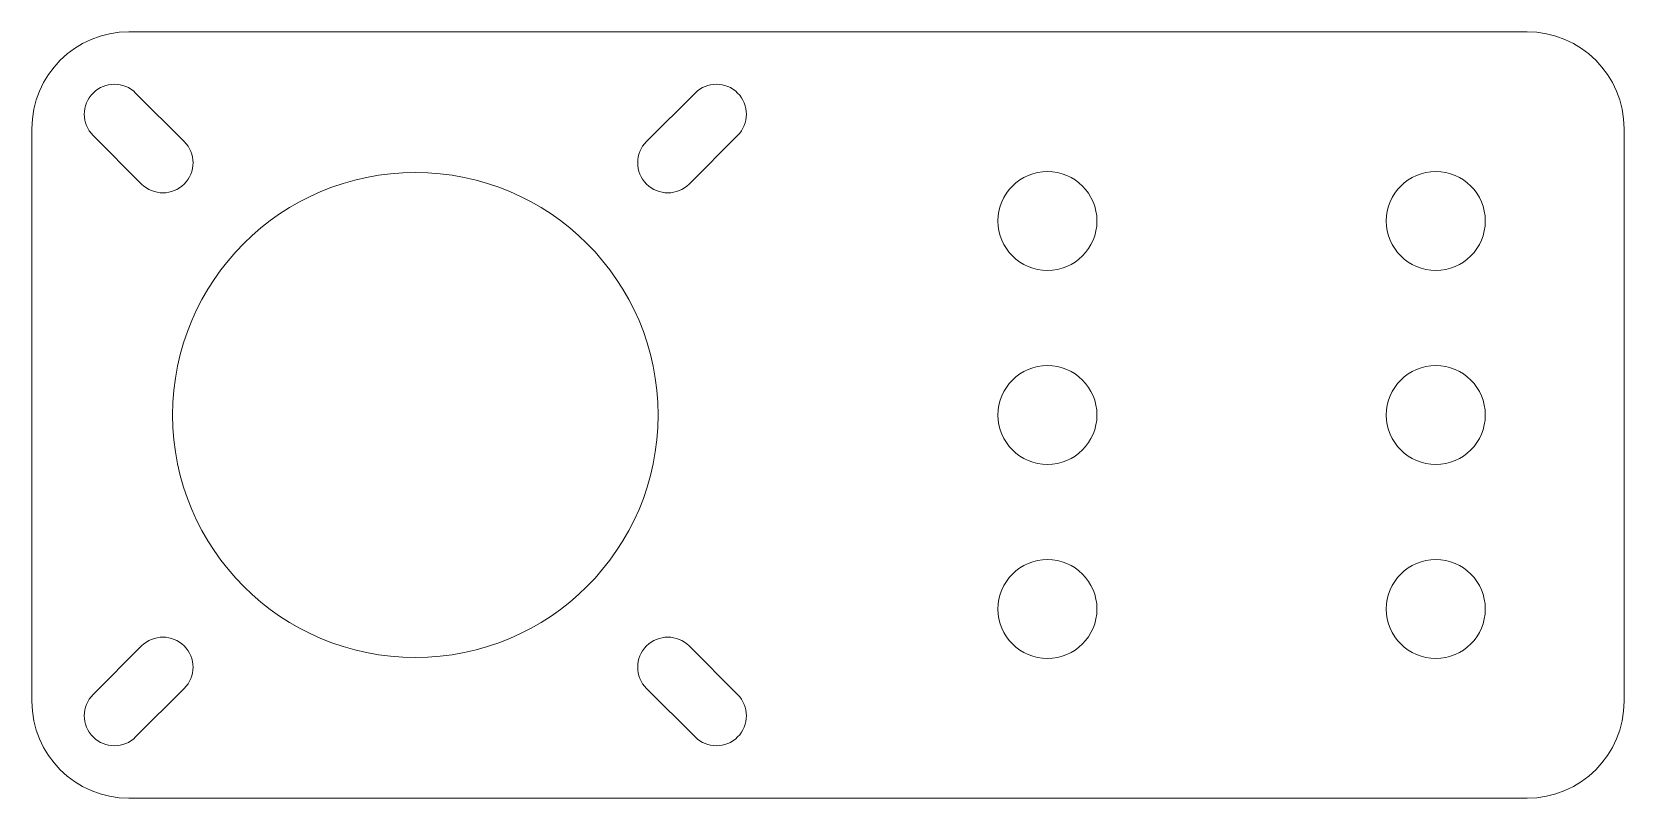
# Model space of a CAD drawing. Header units: millimetres. Extents: x 0 to 82, y 0 to 39.5.
import ezdxf

# ---------------------------------------------------------------- set-up
doc = ezdxf.new("R2010")
doc.units = ezdxf.units.MM

msp = doc.modelspace()

# ---------------------------------------------------------------- linework, layer by layer
at = {"color": 7, "linetype": 'Continuous', "lineweight": 15}
for p, q in [((77, 39.5), (5, 39.5)), ((7.846, 33.846), (5.346, 36.346)), ((34.154, 36.346), (31.654, 33.846)), ((0, 34.5), (0, 5)), ((82, 5), (82, 34.5)), ((3.154, 34.154), (5.654, 31.654)), ((33.846, 31.654), (36.346, 34.154)), ((5.654, 7.846), (3.154, 5.346)), ((36.346, 5.346), (33.846, 7.846)), ((5.346, 3.154), (7.846, 5.654)), ((31.654, 5.654), (34.154, 3.154)), ((5, 0), (77, 0))]:
    msp.add_line(p, q, dxfattribs=at)
for centre, radius in [((19.75, 19.75), 12.5), ((52.3, 29.75), 2.55), ((72.3, 29.75), 2.55), ((52.3, 19.75), 2.55), ((72.3, 19.75), 2.55), ((72.3, 9.75), 2.55), ((52.3, 9.75), 2.55)]:
    msp.add_circle(centre, radius, dxfattribs=at)
for centre, radius, start, end in [((5, 34.5), 5, 90, 180), ((77, 34.5), 5, 0, 90), ((4.25, 35.25), 1.55, 45, 225), ((35.25, 35.25), 1.55, 315, 135), ((6.75, 32.75), 1.55, 225, 45), ((32.75, 32.75), 1.55, 135, 315), ((6.75, 6.75), 1.55, 315, 135), ((32.75, 6.75), 1.55, 45, 225), ((5, 5), 5, 180, 270), ((4.25, 4.25), 1.55, 135, 315), ((35.25, 4.25), 1.55, 225, 45), ((77, 5), 5, 270, 0)]:
    msp.add_arc(centre, radius, start, end, dxfattribs=at)

doc.saveas('drawing.dxf')
